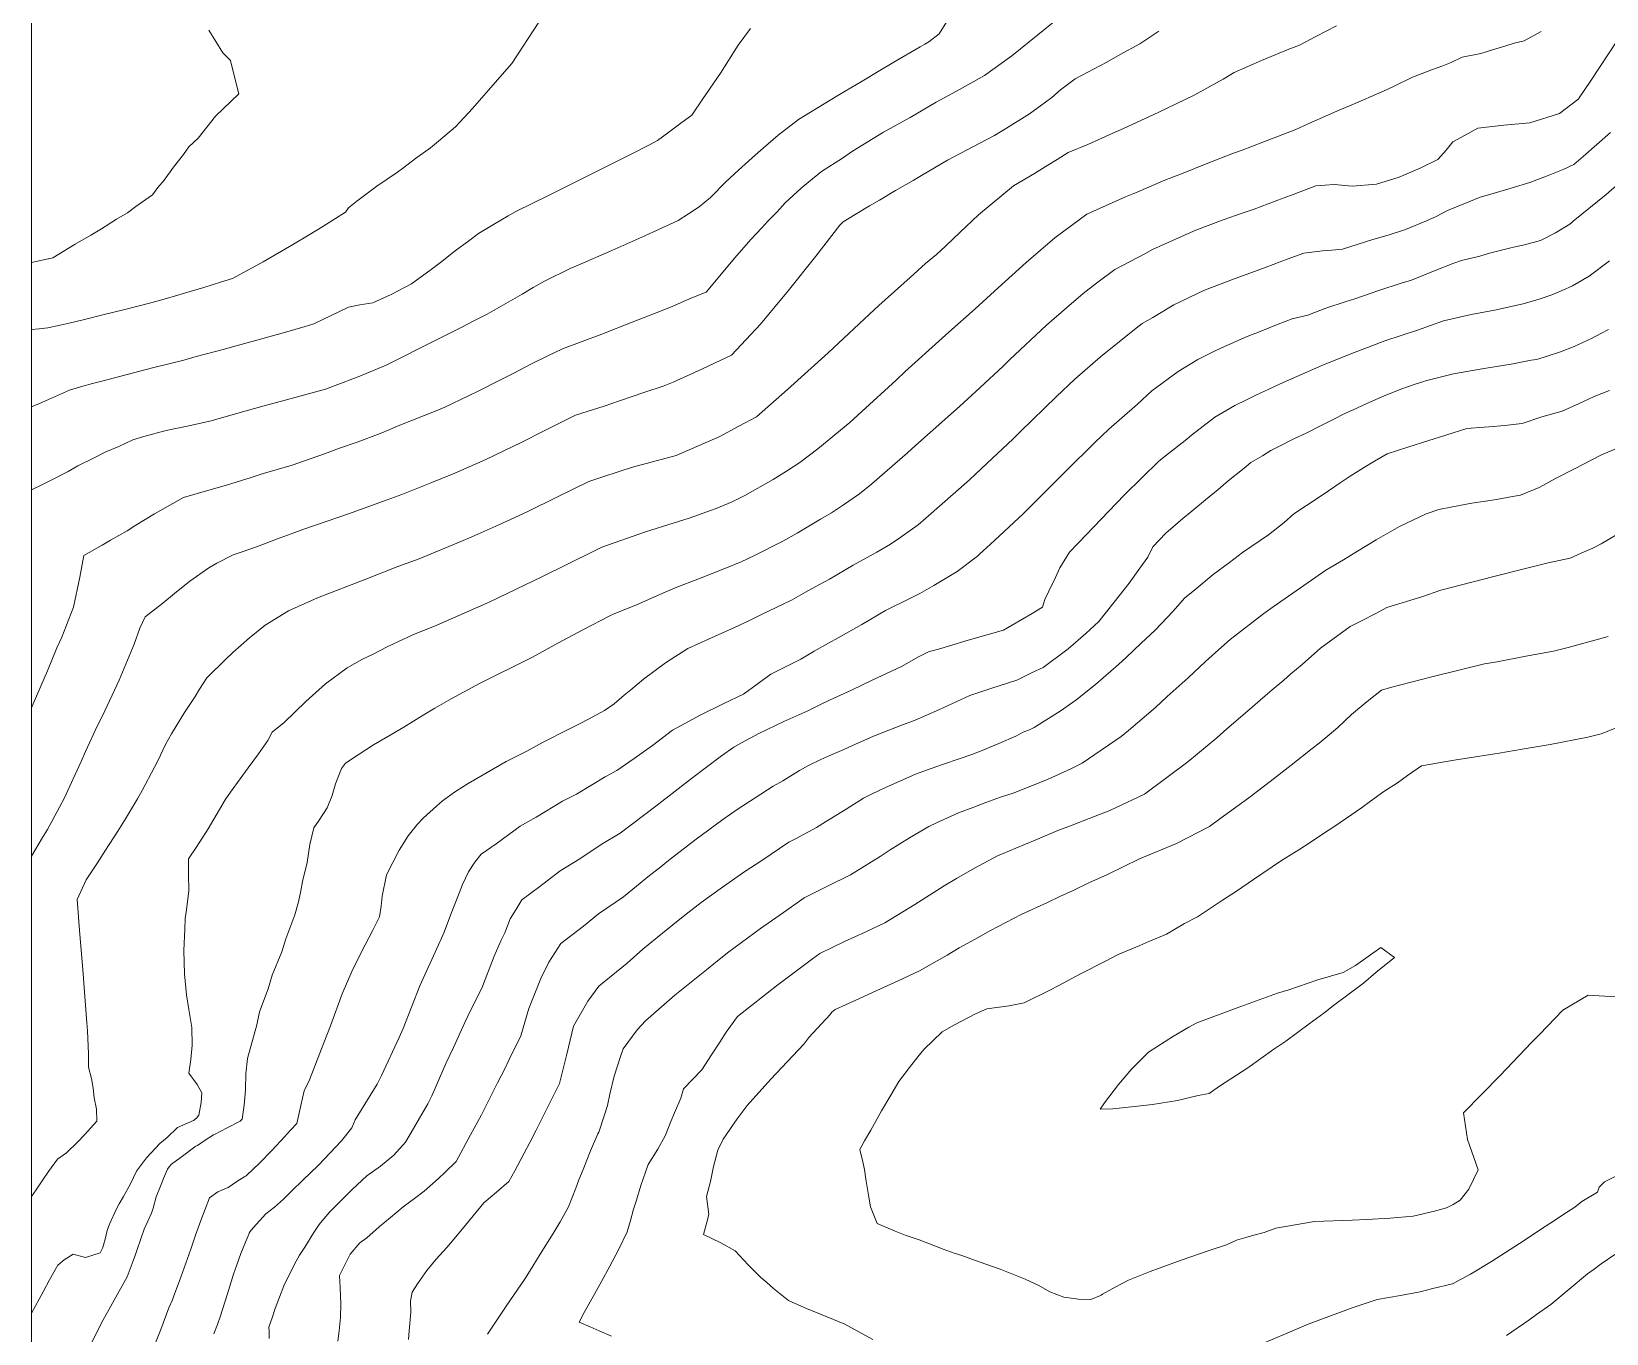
# Model space of a CAD drawing. Header units: inches. Extents: x 11351264 to 11356330, y 6702313 to 6706468.
# Drawn here: x 11351264.4 to 11351666.4, y 6704342.7 to 6704675 of the extents above; entities that cross this region are included whole.
import ezdxf

# ---------------------------------------------------------------- set-up
doc = ezdxf.new("R2010")
doc.units = ezdxf.units.IN
doc.header["$MEASUREMENT"] = 0
doc.layers.add('Shumate_Contours_clip1', color=7, linetype='Continuous', lineweight=0)
doc.layers.add('Shumate_Parcels_clip1', color=7, linetype='Continuous', lineweight=0)

msp = doc.modelspace()

# ---------------------------------------------------------------- linework, layer by layer
at = {"layer": 'Shumate_Contours_clip1'}
for points, elevation in [([(11351264.41, 6704558.03), (11351267.25, 6704559.38), (11351269.23, 6704560.41), (11351273.73, 6704562.73), (11351276.22, 6704564.12), (11351280.2, 6704566.1), (11351283.35, 6704567.69), (11351286.71, 6704569.11), (11351290.29, 6704570.81), (11351293.06, 6704571.63), (11351298.76, 6704573.16), (11351304.54, 6704574.34), (11351310.3, 6704575.62), (11351318.82, 6704578.08), (11351324.69, 6704579.71), (11351329.14, 6704580.93), (11351339.41, 6704583.69), (11351341.95, 6704584.66), (11351347.78, 6704586.83), (11351354.97, 6704589.8), (11351359.67, 6704592.21), (11351363.22, 6704594), (11351366.76, 6704595.78), (11351370.33, 6704597.59), (11351374.08, 6704599.49), (11351377.46, 6704601.21), (11351380.67, 6704602.85), (11351384.85, 6704605.24), (11351389.61, 6704607.97), (11351392.46, 6704609.64), (11351395.36, 6704611.31), (11351401.92, 6704614.49), (11351403.9, 6704615.34), (11351412.52, 6704619.14), (11351420.97, 6704622.85), (11351423.17, 6704623.9), (11351429.45, 6704626.74), (11351432.14, 6704628.47), (11351434.8, 6704630.29), (11351437.73, 6704632.67), (11351441.65, 6704636.62), (11351444.84, 6704639.58), (11351447.49, 6704642.03), (11351449.85, 6704644.14), (11351454.95, 6704648.52), (11351460.2, 6704652.53), (11351468.27, 6704657.5), (11351470.66, 6704658.91), (11351476.39, 6704662.35), (11351480.97, 6704665.03), (11351484.54, 6704667.15), (11351491.25, 6704671.07), (11351492.43, 6704671.76), (11351493.46, 6704672.37), (11351496.1, 6704674.39), (11351498.45, 6704678.2)], 1414), ([(11351264.41, 6704502.38), (11351264.86, 6704503.36), (11351268.53, 6704511.79), (11351270.87, 6704517.69), (11351272.13, 6704520.42), (11351275.09, 6704528.03), (11351276.73, 6704535.71), (11351277.74, 6704541.27), (11351282.42, 6704543.89), (11351284.58, 6704545.13), (11351288.86, 6704547.52), (11351291.03, 6704548.98), (11351295.78, 6704551.87), (11351303.17, 6704556.02), (11351308.47, 6704557.61), (11351314.16, 6704559.19), (11351320.49, 6704561.17), (11351323.27, 6704562.08), (11351330.92, 6704564.27), (11351334.12, 6704565.43), (11351339.18, 6704567.19), (11351343.05, 6704568.65), (11351347.49, 6704570.21), (11351353.44, 6704572.43), (11351355.88, 6704573.4), (11351358.01, 6704574.31), (11351368.16, 6704578.37), (11351369.87, 6704579.12), (11351375.93, 6704581.99), (11351378.77, 6704583.35), (11351383.92, 6704586.01), (11351387.48, 6704587.81), (11351391.89, 6704590.11), (11351396.22, 6704592.23), (11351399.9, 6704594.02), (11351409.99, 6704597.75), (11351417.73, 6704600.77), (11351425.4, 6704603.83), (11351428.06, 6704604.9), (11351432.93, 6704606.99), (11351436.65, 6704608.47), (11351443.96, 6704617.26), (11351448.04, 6704621.87), (11351450.83, 6704624.9), (11351452.39, 6704626.56), (11351454.73, 6704629), (11351456.81, 6704631.23), (11351460.86, 6704634.98), (11351462.81, 6704636.59), (11351466.01, 6704639.23), (11351471.37, 6704642.69), (11351473.97, 6704644.45), (11351481.9, 6704649.32), (11351488.69, 6704653.09), (11351495.34, 6704656.93), (11351500.52, 6704659.77), (11351504.95, 6704662.22), (11351507.62, 6704663.76), (11351514.64, 6704668.83), (11351521.27, 6704674.15), (11351526.17, 6704678.14)], 1416), ([(11351264.41, 6704598.96), (11351266.39, 6704599.1), (11351268.54, 6704599.34), (11351271.71, 6704600.07), (11351274.01, 6704600.59), (11351277.9, 6704601.5), (11351282.65, 6704602.65), (11351287.86, 6704603.92), (11351294.86, 6704605.77), (11351298.84, 6704606.86), (11351303.47, 6704608.19), (11351308.39, 6704609.65), (11351312.68, 6704611.01), (11351315.75, 6704611.94), (11351323.54, 6704616.25), (11351331.31, 6704620.68), (11351335.24, 6704623.12), (11351338.79, 6704625.21), (11351344.54, 6704628.9), (11351345.32, 6704630), (11351347.44, 6704631.66), (11351352.53, 6704635.52), (11351357.81, 6704639.12), (11351359.46, 6704640.33), (11351362.45, 6704642.56), (11351366.25, 6704645.27), (11351368.28, 6704647.05), (11351372.61, 6704650.66), (11351376.98, 6704655.36), (11351383.34, 6704662.7), (11351387.04, 6704666.8), (11351393.93, 6704677.43)], 1410), ([(11351264.41, 6704377.6), (11351265.62, 6704379.33), (11351267.09, 6704381.6), (11351268.73, 6704384.03), (11351271.04, 6704387.14), (11351273.32, 6704388.76), (11351276.22, 6704391.54), (11351277.92, 6704393.39), (11351281.1, 6704396.89), (11351281.02, 6704399.93), (11351280.38, 6704402.82), (11351280.11, 6704405.24), (11351279.73, 6704407.79), (11351278.92, 6704410.66), (11351278.98, 6704414.03), (11351278.68, 6704419.9), (11351278.52, 6704421.96), (11351277.79, 6704432.11), (11351277.58, 6704434.52), (11351276.76, 6704444.5), (11351276.03, 6704453.47), (11351278.34, 6704458.43), (11351281.07, 6704462.52), (11351283.26, 6704466.02), (11351286.42, 6704470.9), (11351288.11, 6704473.63), (11351291.47, 6704479.16), (11351292.64, 6704481.3), (11351295.83, 6704487.2), (11351296.63, 6704488.86), (11351298.61, 6704492.98), (11351300.14, 6704495.7), (11351303.43, 6704501.17), (11351306.15, 6704505.23), (11351307.26, 6704507.09), (11351309.16, 6704510), (11351313.92, 6704514.67), (11351315.8, 6704516.47), (11351320.02, 6704520.23), (11351324.05, 6704523.5), (11351329.97, 6704527.16), (11351337.43, 6704530.48), (11351349.77, 6704535.17), (11351357.92, 6704538.45), (11351363.32, 6704540.41), (11351374.02, 6704544.86), (11351376.78, 6704545.99), (11351383.73, 6704549.12), (11351390.88, 6704552.43), (11351398.63, 6704556.22), (11351406.63, 6704560.18), (11351410.47, 6704561.42), (11351417.82, 6704563.77), (11351428.98, 6704566.78), (11351440.06, 6704571.63), (11351444.98, 6704574.26), (11351449.45, 6704576.68), (11351457.35, 6704583.61), (11351467.73, 6704592.99), (11351478.29, 6704602.88), (11351480.64, 6704605.07), (11351488.64, 6704612.19), (11351492.63, 6704615.75), (11351495.4, 6704618.06), (11351497.69, 6704620.18), (11351501.46, 6704623.8), (11351506.11, 6704628.23), (11351515.03, 6704635.6), (11351520.39, 6704638.75), (11351523.84, 6704640.92), (11351526.23, 6704642.37), (11351529.04, 6704644.15), (11351534.02, 6704646.17), (11351540.38, 6704649.09), (11351543.13, 6704650.23), (11351552.12, 6704654.41), (11351560.98, 6704658.7), (11351568.55, 6704662.86), (11351571.38, 6704664.58), (11351578.34, 6704667.64), (11351585.31, 6704670.48), (11351588.01, 6704671.53), (11351592.26, 6704673.72), (11351597.51, 6704676.44)], 1420), ([(11351264.41, 6704579.2), (11351266.46, 6704580.09), (11351274.14, 6704583.49), (11351277.55, 6704584.49), (11351280.01, 6704585.16), (11351282.4, 6704585.79), (11351287.24, 6704587.04), (11351292.09, 6704588.3), (11351295.29, 6704589.12), (11351303.29, 6704591.15), (11351306.47, 6704592.01), (11351313.68, 6704593.94), (11351315.74, 6704594.52), (11351321.35, 6704596.04), (11351325, 6704597.1), (11351328.96, 6704598.19), (11351334.24, 6704599.74), (11351336.5, 6704600.37), (11351345.29, 6704604.66), (11351348.21, 6704605.26), (11351351.52, 6704605.75), (11351356.21, 6704607.87), (11351361.39, 6704610.56), (11351366.42, 6704614.24), (11351368.78, 6704616), (11351372.51, 6704619.03), (11351376.01, 6704621.61), (11351378.46, 6704623.42), (11351382.29, 6704625.7), (11351386.11, 6704627.92), (11351388.03, 6704629.05), (11351396.54, 6704633.26), (11351398.57, 6704634.26), (11351405.04, 6704637.49), (11351413.54, 6704641.71), (11351417.44, 6704643.7), (11351421.94, 6704645.99), (11351424.2, 6704647.16), (11351427.12, 6704649.31), (11351430.49, 6704651.85), (11351432.97, 6704653.65), (11351435.78, 6704657.8), (11351440.27, 6704664.41), (11351444.79, 6704671.53), (11351447.92, 6704675.73)], 1412), ([(11351264.41, 6704616), (11351268.63, 6704616.96), (11351268.72, 6704616.97), (11351269.88, 6704617.24), (11351275.56, 6704620.76), (11351279.51, 6704623.01), (11351282.28, 6704624.67), (11351286.14, 6704627.09), (11351288.92, 6704628.75), (11351291.03, 6704630.32), (11351295.33, 6704633.33), (11351296.65, 6704635.2), (11351298.29, 6704637.07), (11351300.63, 6704640.39), (11351303.21, 6704643.59), (11351304.56, 6704645.6), (11351306.94, 6704647.75), (11351311.36, 6704653.38), (11351317.32, 6704659.06), (11351316.26, 6704663.4), (11351315.18, 6704667.58), (11351313.26, 6704669.53), (11351309.66, 6704675.36)], 1408), ([(11351264.41, 6704464.49), (11351267.21, 6704469.25), (11351268.49, 6704471.35), (11351271.52, 6704476.97), (11351272.83, 6704479.38), (11351275.04, 6704484.2), (11351277.08, 6704488.7), (11351278.2, 6704491.22), (11351281.2, 6704497.66), (11351282.51, 6704500.33), (11351286.75, 6704509.46), (11351289.73, 6704516.6), (11351290.57, 6704518.65), (11351292.03, 6704522.67), (11351293.45, 6704525.63), (11351297.96, 6704529.08), (11351300.9, 6704531.59), (11351304.84, 6704534.66), (11351309.63, 6704538.12), (11351311.73, 6704539.26), (11351315.88, 6704541.43), (11351318.16, 6704542.18), (11351321.8, 6704543.42), (11351327.86, 6704545.75), (11351331.64, 6704547.14), (11351333.67, 6704547.91), (11351345.32, 6704551.89), (11351355.17, 6704555.48), (11351358.95, 6704556.81), (11351366.15, 6704559.71), (11351372.45, 6704562.24), (11351380.39, 6704565.76), (11351387.29, 6704569.06), (11351389.26, 6704570.02), (11351395.28, 6704573.08), (11351398.01, 6704574.43), (11351403.28, 6704577.03), (11351410.6, 6704579.34), (11351414.45, 6704580.7), (11351420.99, 6704582.92), (11351425.61, 6704584.45), (11351428.21, 6704585.52), (11351435.54, 6704588.81), (11351440.34, 6704591.09), (11351443.11, 6704592.42), (11351450.5, 6704600.27), (11351457.57, 6704608.82), (11351464.61, 6704617.63), (11351470.76, 6704625.56), (11351471.25, 6704626.1), (11351471.61, 6704626.4), (11351472.23, 6704626.82), (11351478.32, 6704630.52), (11351480.85, 6704631.98), (11351484.95, 6704634.44), (11351489.4, 6704636.98), (11351491.6, 6704638.28), (11351498.24, 6704642.13), (11351503.06, 6704644.73), (11351506.43, 6704646.47), (11351510.19, 6704648.48), (11351513.29, 6704650.3), (11351519.11, 6704653.95), (11351523.22, 6704657.01), (11351524.84, 6704658.19), (11351527.01, 6704660.08), (11351530.78, 6704662.92), (11351538.91, 6704667.14), (11351542.24, 6704669.15), (11351547.3, 6704671.88), (11351552.14, 6704675.06)], 1418), ([(11351264.41, 6704347.87), (11351267.38, 6704353.28), (11351268.96, 6704356.39), (11351270.08, 6704358.29), (11351271.16, 6704360.08), (11351272.71, 6704361.42), (11351275.05, 6704362.93), (11351278.19, 6704362.04), (11351281.91, 6704363.21), (11351282.33, 6704364.11), (11351282.65, 6704364.63), (11351283.17, 6704366.71), (11351283.72, 6704368.96), (11351284.32, 6704370.55), (11351286.1, 6704374.48), (11351286.82, 6704375.75), (11351287.88, 6704377.66), (11351289.64, 6704380.9), (11351291.21, 6704384.08), (11351293.72, 6704387.47), (11351297.17, 6704391.14), (11351299.07, 6704392.71), (11351301.68, 6704395.2), (11351305.74, 6704397.03), (11351306.48, 6704397.63), (11351307.11, 6704398.36), (11351307.73, 6704401.65), (11351307.87, 6704404.12), (11351306.68, 6704406.21), (11351304.56, 6704409.07), (11351305.07, 6704412.59), (11351305.39, 6704416.27), (11351305.31, 6704420.77), (11351304.6, 6704425.36), (11351303.95, 6704429.11), (11351303.44, 6704434.48), (11351303.28, 6704440.39), (11351303.54, 6704445.88), (11351303.67, 6704448.59), (11351303.93, 6704450.77), (11351304.53, 6704455.65), (11351304.44, 6704459.87), (11351304.52, 6704463.81), (11351306.58, 6704466.96), (11351309.52, 6704471.46), (11351313.86, 6704478.89), (11351315.22, 6704480.84), (11351317.66, 6704484.25), (11351319.72, 6704487.01), (11351322.33, 6704490.6), (11351324.73, 6704493.99), (11351325.87, 6704496.14), (11351328.86, 6704498.59), (11351334.44, 6704503.99), (11351339.47, 6704508.52), (11351344.99, 6704512.58), (11351348.93, 6704514.77), (11351351.43, 6704516.01), (11351355.17, 6704517.94), (11351358.05, 6704519.26), (11351361.72, 6704521), (11351367.83, 6704523.45), (11351381.2, 6704529.38), (11351388.12, 6704532.63), (11351394.67, 6704535.82), (11351401.37, 6704539.1), (11351408.12, 6704542.45), (11351409.97, 6704543.37), (11351421.1, 6704547.26), (11351428.21, 6704549.51), (11351432.31, 6704550.75), (11351439.16, 6704553.28), (11351443.25, 6704554.95), (11351446.51, 6704556.56), (11351453.75, 6704560.64), (11351457.07, 6704562.74), (11351460.54, 6704564.98), (11351465.09, 6704568.51), (11351473.26, 6704575.23), (11351476.32, 6704577.97), (11351485.07, 6704585.97), (11351487.44, 6704588.2), (11351496.87, 6704596.7), (11351498.58, 6704598.26), (11351505.23, 6704604.19), (11351511.15, 6704609.58), (11351518.3, 6704616.02), (11351525.61, 6704622.38), (11351533.74, 6704628.37), (11351543.65, 6704632.83), (11351546.22, 6704633.84), (11351553.7, 6704637.02), (11351558.78, 6704639), (11351563.83, 6704641.06), (11351571.22, 6704643.91), (11351573.39, 6704644.7), (11351578.73, 6704646.77), (11351583.83, 6704648.75), (11351587.08, 6704650.02), (11351590.45, 6704651.51), (11351595.42, 6704653.7), (11351598.38, 6704655), (11351601.22, 6704656.21), (11351603.06, 6704657.01), (11351607.74, 6704659.02), (11351610.43, 6704660.24), (11351612.34, 6704661.11), (11351616.85, 6704663.39), (11351619.33, 6704664.3), (11351621.74, 6704665.25), (11351624.67, 6704666.25), (11351626.78, 6704667.11), (11351629.53, 6704668.49), (11351634.31, 6704669.38), (11351637.33, 6704670.35), (11351640.45, 6704671.28), (11351642.83, 6704672.03), (11351645.37, 6704672.61), (11351649.69, 6704675.04)], 1422), ([(11351279.72, 6704340.16), (11351282.23, 6704345.22), (11351285.04, 6704350.42), (11351288.85, 6704357.08), (11351290.39, 6704361.24), (11351290.92, 6704362.83), (11351291.32, 6704363.85), (11351292.41, 6704367.04), (11351293.2, 6704369.25), (11351295.06, 6704373.39), (11351295.5, 6704374.68), (11351296.24, 6704377.55), (11351297.33, 6704380.23), (11351298.13, 6704382.2), (11351299.13, 6704384.61), (11351299.55, 6704385.19), (11351300.12, 6704385.85), (11351303.33, 6704388.22), (11351306.12, 6704390.29), (11351306.38, 6704390.5), (11351306.74, 6704390.66), (11351308.74, 6704391.97), (11351310.84, 6704393.37), (11351311.08, 6704393.49), (11351314.37, 6704395.16), (11351317.68, 6704396.87), (11351318.18, 6704397.35), (11351318.7, 6704400.91), (11351319.03, 6704404.86), (11351319.15, 6704408.93), (11351319.53, 6704412.85), (11351321.88, 6704421.43), (11351322.58, 6704424.74), (11351324.81, 6704430.61), (11351325.81, 6704434.12), (11351328.33, 6704440.11), (11351329.36, 6704443.44), (11351331.66, 6704449.52), (11351332.55, 6704452.83), (11351333.19, 6704455.69), (11351333.56, 6704458.05), (11351334.76, 6704462.9), (11351335.43, 6704467.44), (11351336.49, 6704471.76), (11351337.84, 6704473.67), (11351339.88, 6704476.86), (11351341.12, 6704480.01), (11351342.02, 6704483), (11351343.5, 6704486.84), (11351344.53, 6704488.25), (11351347.75, 6704490.4), (11351351.7, 6704492.95), (11351355.97, 6704495.37), (11351359.4, 6704497.44), (11351361.88, 6704498.96), (11351363.97, 6704500.26), (11351367.34, 6704502.26), (11351371.52, 6704504.66), (11351378.91, 6704508.66), (11351385.25, 6704511.81), (11351385.81, 6704512.06), (11351392.24, 6704515.33), (11351398.76, 6704518.83), (11351405.28, 6704522.34), (11351411.87, 6704525.76), (11351413.33, 6704526.48), (11351418.65, 6704528.6), (11351424.16, 6704531.05), (11351428.73, 6704533), (11351434.87, 6704535.35), (11351441.39, 6704537.93), (11351445.58, 6704539.65), (11351448.97, 6704541.28), (11351456.15, 6704544.88), (11351459.8, 6704546.93), (11351463.26, 6704549.01), (11351465.76, 6704550.52), (11351468.56, 6704552.11), (11351471.64, 6704554.16), (11351475.75, 6704556.96), (11351478.89, 6704559.55), (11351488, 6704567.46), (11351490.07, 6704569.36), (11351501.23, 6704579.27), (11351506.54, 6704584.17), (11351512.38, 6704589.62), (11351513.99, 6704591.2), (11351523.51, 6704600.06), (11351528.6, 6704604.46), (11351532.85, 6704608.13), (11351536.27, 6704610.75), (11351540.89, 6704614.28), (11351548.57, 6704618.22), (11351550.51, 6704619.32), (11351556.38, 6704622.01), (11351561.58, 6704624.31), (11351568.56, 6704626.89), (11351573.42, 6704628.62), (11351576.5, 6704629.69), (11351581.84, 6704631.72), (11351586.46, 6704633.44), (11351592.2, 6704635.62), (11351594.59, 6704635.77), (11351596.93, 6704635.95), (11351601.52, 6704635.49), (11351607.73, 6704636.01), (11351613.49, 6704637.85), (11351618.89, 6704640.08), (11351623.36, 6704642.35), (11351625.45, 6704644.69), (11351627.19, 6704646.88), (11351630.16, 6704648.46), (11351633.53, 6704650.34), (11351640.17, 6704651.12), (11351646.85, 6704651.71), (11351654.45, 6704654.08), (11351659.08, 6704657.62), (11351659.32, 6704657.89), (11351659.45, 6704658.07), (11351662.31, 6704662.32), (11351669.18, 6704672.81)], 1424), ([(11351295.4, 6704338.59), (11351297.39, 6704343.69), (11351299.44, 6704349.2), (11351300.37, 6704351.25), (11351300.72, 6704352.23), (11351301.16, 6704353.34), (11351302.51, 6704357.06), (11351303.35, 6704359.42), (11351305.05, 6704364.21), (11351306.3, 6704367.78), (11351307.65, 6704371.48), (11351308.75, 6704374.42), (11351309.82, 6704377.26), (11351312, 6704378.78), (11351314.62, 6704379.95), (11351316.84, 6704381.44), (11351318.86, 6704382.71), (11351319.06, 6704382.85), (11351319.18, 6704382.93), (11351319.34, 6704383.06), (11351322.48, 6704386.06), (11351325.82, 6704389.45), (11351329.02, 6704392.85), (11351330.53, 6704394.59), (11351332.09, 6704396.26), (11351333.19, 6704400.87), (11351333.98, 6704404.62), (11351335.4, 6704407.44), (11351339.01, 6704416.89), (11351340.75, 6704421.22), (11351343.71, 6704429.35), (11351346.15, 6704435.03), (11351348.55, 6704439.9), (11351351.57, 6704445.6), (11351353.19, 6704449.02), (11351353.62, 6704451.74), (11351353.87, 6704454.3), (11351355.03, 6704459.72), (11351358.23, 6704466.06), (11351360.55, 6704469.71), (11351362.95, 6704472.7), (11351364.35, 6704474.18), (11351367.77, 6704477.27), (11351369.27, 6704478.64), (11351372.65, 6704481.02), (11351375.86, 6704483.03), (11351385.59, 6704488.66), (11351390.8, 6704491.34), (11351395.04, 6704493.56), (11351401.42, 6704496.81), (11351404.46, 6704498.34), (11351406.58, 6704499.44), (11351410.67, 6704501.67), (11351413.12, 6704503.35), (11351415.66, 6704505.57), (11351417.39, 6704506.95), (11351420.62, 6704509.69), (11351426.26, 6704513.86), (11351431.9, 6704517.5), (11351437.23, 6704519.88), (11351443.87, 6704522.87), (11351447.85, 6704524.73), (11351450.76, 6704526.2), (11351458.43, 6704529.89), (11351462, 6704531.86), (11351465.57, 6704533.83), (11351468.11, 6704535.24), (11351474.12, 6704538.78), (11351480.19, 6704542.14), (11351483.69, 6704544.13), (11351486.08, 6704545.76), (11351490.68, 6704549.09), (11351492.66, 6704550.8), (11351503.85, 6704560.56), (11351508.25, 6704564.72), (11351514.97, 6704571.03), (11351516.77, 6704572.82), (11351526.05, 6704581.87), (11351530.72, 6704586.29), (11351537.23, 6704591.95), (11351546.37, 6704599.25), (11351547.92, 6704600.44), (11351550.62, 6704602.01), (11351556.01, 6704605.27), (11351563.79, 6704609.02), (11351571.65, 6704611.97), (11351575.65, 6704613.37), (11351579.58, 6704614.83), (11351584.92, 6704616.86), (11351589.16, 6704618.46), (11351593.92, 6704618.99), (11351596.3, 6704619.21), (11351599.03, 6704619.45), (11351606.75, 6704621.87), (11351610.71, 6704623.05), (11351615.1, 6704624.46), (11351620.5, 6704626.7), (11351622.89, 6704627.81), (11351625.86, 6704629.29), (11351631.26, 6704631.56), (11351634.2, 6704632.71), (11351637.47, 6704633.69), (11351642.36, 6704635.11), (11351646.83, 6704636.45), (11351651.13, 6704638.05), (11351655.34, 6704639.78), (11351658.05, 6704641.04), (11351660.42, 6704643.07), (11351667.46, 6704649.24)], 1426), ([(11351310.98, 6704342.57), (11351311.85, 6704344.97), (11351312.64, 6704347.17), (11351314.34, 6704352.49), (11351315.36, 6704355.84), (11351315.98, 6704357.82), (11351316.8, 6704360.21), (11351317.82, 6704363.1), (11351319.03, 6704365.96), (11351319.71, 6704367.58), (11351319.98, 6704368.23), (11351320.2, 6704368.72), (11351320.96, 6704369.59), (11351324.22, 6704373.2), (11351326.43, 6704374.93), (11351328.76, 6704376.91), (11351330.85, 6704379.09), (11351333.64, 6704381.83), (11351337.66, 6704385.63), (11351343.57, 6704391.83), (11351346.18, 6704395.16), (11351347.04, 6704397.18), (11351352.6, 6704406.28), (11351353.74, 6704408.5), (11351358.26, 6704418.19), (11351359.28, 6704420.53), (11351363.56, 6704431.44), (11351368.26, 6704441.9), (11351369.08, 6704443.58), (11351369.7, 6704445.09), (11351371.35, 6704449.42), (11351373.55, 6704455.06), (11351374.45, 6704457.28), (11351375.92, 6704460.5), (11351377.6, 6704463), (11351379.16, 6704464.98), (11351383, 6704467.64), (11351389.17, 6704472.18), (11351393.23, 6704474.42), (11351399.95, 6704478.52), (11351403.5, 6704480.35), (11351410.84, 6704484.74), (11351413.77, 6704486.36), (11351418.23, 6704489.41), (11351422.91, 6704492.76), (11351427.99, 6704496.64), (11351435.1, 6704500.52), (11351441.1, 6704503.5), (11351446.15, 6704505.88), (11351449.63, 6704508.4), (11351453.15, 6704510.94), (11351460.73, 6704514.8), (11351464.2, 6704516.79), (11351467.85, 6704518.83), (11351470.28, 6704520.22), (11351476.36, 6704523.65), (11351482.36, 6704527.19), (11351488.61, 6704530.31), (11351491.11, 6704531.57), (11351494.75, 6704533.57), (11351500.64, 6704537.2), (11351505.86, 6704541.09), (11351506.49, 6704541.64), (11351509.1, 6704544.08), (11351517.51, 6704551.89), (11351521.03, 6704555.39), (11351528.43, 6704562.74), (11351535.81, 6704570.11), (11351539.36, 6704573.49), (11351546.66, 6704579.92), (11351550.39, 6704583.3), (11351557.08, 6704588.26), (11351562.13, 6704591.32), (11351566.52, 6704593.5), (11351568.89, 6704594.61), (11351574.72, 6704597.17), (11351578.02, 6704598.4), (11351582.59, 6704600.29), (11351586.18, 6704601.68), (11351590.2, 6704602.63), (11351594.78, 6704604.35), (11351599.97, 6704606.12), (11351602.17, 6704606.8), (11351608.3, 6704608.92), (11351614.02, 6704610.73), (11351616.65, 6704611.57), (11351622.23, 6704613.81), (11351627.48, 6704615.83), (11351629.38, 6704616.53), (11351634.09, 6704617.68), (11351636.55, 6704618.42), (11351641.3, 6704619.6), (11351643.45, 6704620.1), (11351645.44, 6704620.57), (11351649.55, 6704621.67), (11351653.43, 6704623.6), (11351657.02, 6704625.84), (11351657.22, 6704625.96), (11351657.32, 6704626.04), (11351657.4, 6704626.11), (11351657.91, 6704626.57), (11351666.32, 6704633.41), (11351672.91, 6704639.08)], 1428), ([(11351325.11, 6704341.41), (11351325.09, 6704343.13), (11351325.02, 6704344.27), (11351325.91, 6704346.88), (11351326.64, 6704349.01), (11351327.74, 6704351.93), (11351328.85, 6704354.83), (11351331.54, 6704360.39), (11351332.81, 6704362.63), (11351334.19, 6704364.73), (11351336.44, 6704368.43), (11351337.84, 6704370.47), (11351339, 6704371.92), (11351340.57, 6704373.68), (11351341.97, 6704375.2), (11351346.26, 6704379.43), (11351350.04, 6704382.88), (11351353.51, 6704385.4), (11351356.86, 6704388.15), (11351359.86, 6704391.48), (11351361.87, 6704394.97), (11351365.53, 6704401.32), (11351366.59, 6704403.33), (11351370.24, 6704411.72), (11351372.13, 6704415.62), (11351374.98, 6704422.04), (11351376.4, 6704424.91), (11351379.39, 6704430.85), (11351382.46, 6704438.97), (11351384.26, 6704443.04), (11351385.2, 6704444.9), (11351386.59, 6704448.54), (11351388, 6704450.79), (11351389.55, 6704453.33), (11351394.18, 6704456.73), (11351399.38, 6704460.73), (11351404.39, 6704463.8), (11351409.79, 6704467.49), (11351414.63, 6704470.39), (11351423.75, 6704477.26), (11351432.85, 6704484.32), (11351440.5, 6704490.11), (11351443.71, 6704492.35), (11351445.61, 6704493.43), (11351450.03, 6704495.84), (11351456.39, 6704498.86), (11351462.59, 6704501.63), (11351465.48, 6704503.03), (11351468.13, 6704504.28), (11351473.69, 6704506.91), (11351479, 6704509.39), (11351486.45, 6704512.9), (11351490.77, 6704515.38), (11351493.33, 6704516.63), (11351496.49, 6704517.51), (11351498.43, 6704518.14), (11351503.51, 6704519.62), (11351508.6, 6704521.12), (11351512.47, 6704522.15), (11351514.53, 6704523.34), (11351517.16, 6704524.92), (11351519.8, 6704526.48), (11351522.44, 6704528.04), (11351523.07, 6704530.02), (11351524.1, 6704532.15), (11351525.79, 6704535.64), (11351526.85, 6704538.07), (11351529.34, 6704542.14), (11351533.6, 6704546.53), (11351541.22, 6704554.5), (11351543.48, 6704556.82), (11351552.15, 6704565.3), (11351554.62, 6704567.31), (11351558.83, 6704570.57), (11351560.52, 6704571.94), (11351566.45, 6704576.53), (11351571.55, 6704579.52), (11351574.55, 6704580.99), (11351576.9, 6704582.21), (11351580.2, 6704583.73), (11351583.9, 6704585.38), (11351588.75, 6704587.55), (11351593.75, 6704589.75), (11351601.56, 6704592.91), (11351605.39, 6704594.31), (11351609.85, 6704596.02), (11351618.18, 6704598.8), (11351624.79, 6704601.12), (11351631.88, 6704602.77), (11351637.85, 6704603.86), (11351645.13, 6704605.52), (11351649.21, 6704606.7), (11351652.49, 6704607.82), (11351655.1, 6704608.92), (11351657.76, 6704610.11), (11351662.02, 6704612.55), (11351667.19, 6704616.5)], 1430), ([(11351342.6, 6704340.68), (11351342.91, 6704343.38), (11351343.31, 6704346.78), (11351343.39, 6704350.24), (11351343.17, 6704354.42), (11351342.98, 6704357.43), (11351344.02, 6704359.51), (11351345.71, 6704362.88), (11351348.25, 6704365.79), (11351349.98, 6704367.12), (11351353.12, 6704369.85), (11351356, 6704372.25), (11351359.29, 6704375.02), (11351362.17, 6704377.1), (11351364.62, 6704378.96), (11351368.25, 6704382.25), (11351369.93, 6704383.73), (11351372.78, 6704386.55), (11351376.47, 6704393.33), (11351379.3, 6704398.47), (11351381.46, 6704402.9), (11351383.38, 6704406.66), (11351385.18, 6704410.24), (11351386.35, 6704412.63), (11351389.31, 6704418.61), (11351391.34, 6704425.64), (11351394.37, 6704433.27), (11351396.46, 6704437.48), (11351399.49, 6704442.19), (11351405.31, 6704446.65), (11351409.15, 6704449.78), (11351415.5, 6704454.11), (11351422.18, 6704459.6), (11351424.6, 6704461.45), (11351426.99, 6704463.37), (11351433.7, 6704468.55), (11351440.83, 6704473.82), (11351442.83, 6704475.26), (11351444.54, 6704476.42), (11351453.7, 6704482.34), (11351456.2, 6704483.7), (11351460.44, 6704486.37), (11351462.71, 6704487.61), (11351465.86, 6704489.16), (11351468.14, 6704490.21), (11351471.72, 6704491.77), (11351473.76, 6704492.64), (11351479.33, 6704495.13), (11351483.19, 6704496.66), (11351486.29, 6704497.85), (11351489.99, 6704499.19), (11351492.71, 6704500.4), (11351496.19, 6704501.97), (11351498.34, 6704502.95), (11351503.93, 6704505.53), (11351509.23, 6704507.28), (11351515.91, 6704509.46), (11351519.68, 6704511.32), (11351522.66, 6704512.7), (11351529.02, 6704517.46), (11351533.5, 6704521.34), (11351536.82, 6704524.39), (11351540.71, 6704529.3), (11351544.6, 6704534.2), (11351547.32, 6704538), (11351549.34, 6704540.8), (11351550.6, 6704543.49), (11351553.94, 6704546.95), (11351558.3, 6704550.68), (11351560.59, 6704552.55), (11351564.05, 6704555.5), (11351567.25, 6704558.08), (11351569.84, 6704560.27), (11351573.91, 6704563.54), (11351575.66, 6704565), (11351578.57, 6704566.72), (11351580.74, 6704568.02), (11351582.61, 6704568.98), (11351586.75, 6704571.09), (11351589.71, 6704572.5), (11351593.21, 6704574.28), (11351596.82, 6704576.03), (11351599.66, 6704577.48), (11351602.51, 6704578.78), (11351604.34, 6704579.62), (11351609.04, 6704581.74), (11351613.92, 6704583.7), (11351617.81, 6704585.05), (11351619.75, 6704585.7), (11351620.24, 6704585.87), (11351627.37, 6704587.64), (11351634.2, 6704588.83), (11351636.24, 6704589.15), (11351642.04, 6704590.07), (11351647.2, 6704591.1), (11351648.51, 6704591.3), (11351649.14, 6704591.47), (11351651.02, 6704592.05), (11351654.68, 6704593.26), (11351658.17, 6704594.64), (11351662.58, 6704596.65), (11351664.98, 6704597.95), (11351666.89, 6704598.97)], 1432), ([(11351360.64, 6704341.14), (11351360.78, 6704343.36), (11351361.26, 6704348.1), (11351361.14, 6704350.93), (11351361.55, 6704353.23), (11351362.91, 6704355.35), (11351365.34, 6704358.76), (11351367.73, 6704361.59), (11351370.41, 6704364.58), (11351372.29, 6704366.81), (11351375.17, 6704370.28), (11351379.87, 6704375.98), (11351383.1, 6704378.7), (11351386.21, 6704381.42), (11351387.79, 6704384.21), (11351390.15, 6704388.66), (11351391.56, 6704391.4), (11351393.21, 6704394.52), (11351396.19, 6704400.49), (11351399.15, 6704406.47), (11351401.07, 6704413.95), (11351402.77, 6704421.07), (11351406.42, 6704427.49), (11351409.21, 6704431.29), (11351416.41, 6704437.16), (11351420.46, 6704440.75), (11351425.49, 6704444.82), (11351430.72, 6704449.07), (11351435.36, 6704452.67), (11351440.79, 6704456.56), (11351446.47, 6704460.55), (11351450.79, 6704463.38), (11351457.68, 6704468.07), (11351459.55, 6704469), (11351464.77, 6704471.78), (11351467.05, 6704473.23), (11351472.32, 6704476.52), (11351476.77, 6704479.32), (11351478.98, 6704480.4), (11351482.4, 6704482.02), (11351484.49, 6704482.93), (11351490.06, 6704485.41), (11351494.05, 6704486.88), (11351497.17, 6704488), (11351501.15, 6704489.32), (11351504.42, 6704490.46), (11351507.09, 6704491.5), (11351511.34, 6704493.22), (11351515.61, 6704495.17), (11351517.55, 6704496.12), (11351519.27, 6704496.84), (11351520.33, 6704497.36), (11351526.93, 6704501.55), (11351530.92, 6704504.35), (11351535.94, 6704508.3), (11351541.83, 6704513.46), (11351543.83, 6704515.22), (11351547.6, 6704518.87), (11351551.24, 6704522.22), (11351555.8, 6704527.02), (11351558.72, 6704530.36), (11351561.35, 6704532.51), (11351566.02, 6704536.44), (11351570.21, 6704539.47), (11351573.51, 6704541.98), (11351580.14, 6704546.54), (11351584.12, 6704549.66), (11351586.59, 6704551.86), (11351589.84, 6704554), (11351592.52, 6704555.79), (11351595.45, 6704557.74), (11351598.39, 6704559.78), (11351600.97, 6704561.47), (11351604.36, 6704563.65), (11351607.23, 6704565.35), (11351610.4, 6704567.21), (11351615.72, 6704568.9), (11351621.03, 6704570.59), (11351625.41, 6704571.97), (11351630.73, 6704573.65), (11351631.83, 6704573.79), (11351633.96, 6704573.91), (11351637.55, 6704574.19), (11351641.17, 6704574.53), (11351644.84, 6704574.94), (11351649.93, 6704576.62), (11351655.05, 6704578.12), (11351659.23, 6704579.99), (11351663.28, 6704581.8), (11351667.21, 6704583.4)], 1434), ([(11351380.81, 6704342.51), (11351385.53, 6704349.64), (11351390.44, 6704356.66), (11351392.35, 6704359.85), (11351394.23, 6704362.88), (11351397.53, 6704368.2), (11351399.34, 6704371.12), (11351401.48, 6704375.03), (11351403.34, 6704379.79), (11351404.15, 6704381.86), (11351405.18, 6704384.56), (11351407.09, 6704389.3), (11351408.96, 6704393.64), (11351409.19, 6704394.08), (11351410.54, 6704398.21), (11351411.44, 6704400.84), (11351412.06, 6704403.71), (11351413.11, 6704408.31), (11351414.74, 6704413.38), (11351415.45, 6704415.35), (11351418.98, 6704420.2), (11351421.12, 6704422.5), (11351428.64, 6704429.04), (11351436.71, 6704435.51), (11351439.5, 6704437.8), (11351442.43, 6704440.05), (11351450.51, 6704446.02), (11351457.22, 6704450.71), (11351461.62, 6704453.88), (11351467.4, 6704456.73), (11351473.44, 6704459.72), (11351481, 6704464.44), (11351483.55, 6704466.1), (11351488.54, 6704469.2), (11351493.48, 6704472.1), (11351495.44, 6704473.02), (11351500.98, 6704475.54), (11351504.89, 6704477), (11351508.03, 6704478.17), (11351511.77, 6704479.54), (11351515.2, 6704480.7), (11351517.96, 6704481.78), (11351523.76, 6704484.06), (11351529.84, 6704486.92), (11351532.61, 6704488.2), (11351542.55, 6704495.01), (11351544.44, 6704496.58), (11351551.27, 6704502.42), (11351554.26, 6704505.26), (11351559.63, 6704510.02), (11351564.02, 6704514.18), (11351566.64, 6704516.51), (11351570.36, 6704519.79), (11351578.94, 6704526.41), (11351581.37, 6704528.12), (11351588.28, 6704532.96), (11351594.73, 6704537.48), (11351599.25, 6704540.12), (11351602.87, 6704542.32), (11351607.63, 6704545.22), (11351613.58, 6704548.63), (11351620.37, 6704551.9), (11351623.64, 6704553.02), (11351627.06, 6704553.69), (11351632, 6704554.59), (11351635.52, 6704555.09), (11351638.33, 6704555.52), (11351642.44, 6704556.31), (11351644.49, 6704556.68), (11351649.18, 6704558.63), (11351653.43, 6704560.94), (11351658.2, 6704563.36), (11351665, 6704566.85), (11351669.56, 6704568.8)], 1436), ([(11351412.46, 6704341.95), (11351409.34, 6704343.36), (11351407.01, 6704344.4), (11351404.18, 6704345.57), (11351405.49, 6704347.99), (11351408.17, 6704352.91), (11351409.9, 6704355.93), (11351412.05, 6704359.84), (11351414.29, 6704364.18), (11351416.45, 6704368.65), (11351417.31, 6704371.51), (11351418.04, 6704374.4), (11351418.79, 6704376.65), (11351419.94, 6704380.43), (11351421.12, 6704383.83), (11351421.83, 6704385.83), (11351424.26, 6704389.74), (11351426.24, 6704393.25), (11351427.6, 6704396.78), (11351428.49, 6704398.97), (11351430.12, 6704402.77), (11351430.85, 6704405.14), (11351435.47, 6704410), (11351437.96, 6704413.76), (11351440.08, 6704417.01), (11351441.69, 6704419.57), (11351444.59, 6704423.56), (11351454.58, 6704431.41), (11351463.79, 6704438.31), (11351465.58, 6704439.68), (11351471.94, 6704442.68), (11351477.2, 6704445.13), (11351482.21, 6704447.51), (11351486.77, 6704450.31), (11351489.84, 6704452.14), (11351497.37, 6704456.91), (11351500.48, 6704458.79), (11351505.08, 6704461.43), (11351510.98, 6704464.55), (11351512.4, 6704465.2), (11351515.64, 6704466.55), (11351520.58, 6704468.58), (11351526.37, 6704471.03), (11351530.02, 6704472.43), (11351532.81, 6704473.56), (11351539.66, 6704476.17), (11351548.47, 6704480.34), (11351559.58, 6704488.6), (11351566.91, 6704494.67), (11351569.5, 6704497.01), (11351574.79, 6704501.5), (11351579.3, 6704505.4), (11351581.06, 6704506.93), (11351584.06, 6704509.4), (11351585.86, 6704511.01), (11351588.76, 6704513.46), (11351593.38, 6704517.58), (11351600.99, 6704523.16), (11351603.67, 6704524.47), (11351607.66, 6704526.53), (11351610.32, 6704527.94), (11351619.29, 6704530.74), (11351624.12, 6704532.37), (11351635.03, 6704535.2), (11351637.35, 6704535.78), (11351646.41, 6704538.07), (11351651.51, 6704539.41), (11351657.14, 6704540.6), (11351659.92, 6704541.82), (11351662.96, 6704543.14), (11351665.03, 6704544.2), (11351671.05, 6704547.76)], 1438), ([(11351479.11, 6704341.15), (11351471.99, 6704345), (11351464.31, 6704348.17), (11351462.41, 6704348.99), (11351457.62, 6704351.12), (11351453.8, 6704354.11), (11351452.1, 6704355.67), (11351450.53, 6704356.96), (11351447.34, 6704360.15), (11351443.97, 6704363.76), (11351440.35, 6704365.8), (11351435.94, 6704367.89), (11351436.71, 6704370.72), (11351437.29, 6704373.03), (11351436.66, 6704377.61), (11351437.72, 6704381.43), (11351438.52, 6704385.31), (11351439.56, 6704389.44), (11351440.95, 6704392.24), (11351444.54, 6704397.49), (11351447.07, 6704400.82), (11351453.11, 6704407.6), (11351461.5, 6704416.54), (11351462.84, 6704418.2), (11351468.27, 6704424.06), (11351468.67, 6704424.64), (11351469.57, 6704425.34), (11351474.79, 6704427.72), (11351480.21, 6704430.21), (11351485.64, 6704432.71), (11351491.05, 6704435.22), (11351498.13, 6704439.24), (11351501.15, 6704441.09), (11351505.24, 6704443.31), (11351509.2, 6704445.51), (11351511.13, 6704446.53), (11351517.05, 6704449.6), (11351523.7, 6704452.64), (11351526.86, 6704454.22), (11351530.24, 6704455.73), (11351534.46, 6704457.78), (11351538.88, 6704459.74), (11351547.18, 6704463.79), (11351556.64, 6704467.76), (11351565.07, 6704472.11), (11351567.7, 6704474.03), (11351575.11, 6704479.43), (11351577.33, 6704481.12), (11351580.53, 6704483.52), (11351585.9, 6704487.73), (11351591.27, 6704491.97), (11351593.06, 6704493.33), (11351595.58, 6704495.5), (11351597.82, 6704497.33), (11351601.34, 6704500.66), (11351605.33, 6704503.96), (11351609.02, 6704506.91), (11351611.31, 6704507.55), (11351621.84, 6704510.27), (11351635.28, 6704513.62), (11351638.5, 6704514.13), (11351645.8, 6704515.56), (11351652.89, 6704516.81), (11351656.61, 6704517.77), (11351666.83, 6704520.59)], 1440), ([(11351668.8, 6704428.62), (11351661.76, 6704429.01), (11351655.3, 6704425.2), (11351649.32, 6704419.01), (11351647.26, 6704416.9), (11351639.26, 6704408.49), (11351629.94, 6704399.01), (11351630.93, 6704392.21), (11351633.69, 6704384.43), (11351631.31, 6704379.49), (11351629.05, 6704376.7), (11351627.23, 6704375.56), (11351625.53, 6704374.73), (11351622.51, 6704373.92), (11351617.04, 6704372.62), (11351611.22, 6704372.07), (11351605.15, 6704371.78), (11351601.49, 6704371.6), (11351591.9, 6704371.26), (11351582.03, 6704369.53), (11351579.01, 6704368.43), (11351576.41, 6704367.72), (11351574.35, 6704367.16), (11351571.97, 6704366.45), (11351569.41, 6704365.28), (11351565.02, 6704363.85), (11351558.14, 6704361.5), (11351552.24, 6704359.32), (11351549.94, 6704358.45), (11351544.39, 6704356.26), (11351540.98, 6704354.48), (11351537.79, 6704352.67), (11351537.45, 6704352.47), (11351537.29, 6704352.39), (11351534.83, 6704351.3), (11351531.67, 6704351.43), (11351527.87, 6704351.89), (11351524.35, 6704353.32), (11351521.55, 6704354.91), (11351518.01, 6704356.54), (11351515.02, 6704357.74), (11351511.64, 6704359.05), (11351508.22, 6704360.23), (11351505.09, 6704361.4), (11351501.89, 6704362.53), (11351499.91, 6704363.16), (11351497.12, 6704364.15), (11351495.12, 6704364.91), (11351491.01, 6704366.53), (11351487.42, 6704367.72), (11351484.86, 6704368.78), (11351480.22, 6704370.77), (11351478.56, 6704374.96), (11351478.03, 6704378.01), (11351477.32, 6704382.09), (11351476.99, 6704384.51), (11351476.6, 6704386.5), (11351475.85, 6704389.66), (11351477.05, 6704391.87), (11351478.6, 6704394.58), (11351481.35, 6704399.5), (11351483.7, 6704403.53), (11351485.81, 6704406.97), (11351488.51, 6704410.53), (11351490.63, 6704413.3), (11351492.14, 6704415.19), (11351496.83, 6704419.66), (11351499.98, 6704421.47), (11351505.34, 6704424.23), (11351508.24, 6704425.49), (11351513.94, 6704426.33), (11351517.8, 6704427.04), (11351524.35, 6704430.27), (11351526.6, 6704431.5), (11351532.19, 6704434.46), (11351538.38, 6704437.63), (11351541.8, 6704439.39), (11351547.31, 6704441.67), (11351549.61, 6704442.72), (11351554.1, 6704444.63), (11351558.68, 6704447.33), (11351561.98, 6704449), (11351568.4, 6704453.24), (11351571.94, 6704455.55), (11351576.27, 6704458.53), (11351583.47, 6704463.41), (11351587.91, 6704466.1), (11351591.03, 6704468.16), (11351594.44, 6704470.46), (11351596.77, 6704471.95), (11351600.01, 6704474.22), (11351603.89, 6704476.84), (11351606.21, 6704478.58), (11351609.58, 6704480.98), (11351613.02, 6704483.2), (11351615.58, 6704485.07), (11351619.22, 6704487.59), (11351627.53, 6704489.03), (11351639.02, 6704490.77), (11351644.88, 6704491.82), (11351651.99, 6704492.98), (11351661.63, 6704494.92), (11351665.07, 6704495.72), (11351669.55, 6704497.51)], 1442), ([(11351671.37, 6704384.13), (11351665.93, 6704381.34), (11351664.55, 6704379.97), (11351664.08, 6704378.74), (11351660.13, 6704376.32), (11351658.33, 6704374.93), (11351655.26, 6704372.99), (11351652.59, 6704371.13), (11351650.34, 6704369.68), (11351645.42, 6704366.37), (11351637.04, 6704361), (11351631.72, 6704357.83), (11351627.12, 6704355.31), (11351622.07, 6704354.16), (11351618.82, 6704353.32), (11351613.85, 6704352.35), (11351607.91, 6704351.31), (11351601.5, 6704349.25), (11351590.27, 6704345.05), (11351586.65, 6704343.54), (11351572.19, 6704337.4)], 1440), ([(11351668.53, 6704362.85), (11351665.01, 6704360.4), (11351663.25, 6704359.09), (11351661.6, 6704357.9), (11351652.21, 6704350.09), (11351648.58, 6704347.51), (11351646.56, 6704346.08), (11351640.89, 6704342.18)], 1438)]:
    msp.add_lwpolyline(points, dxfattribs=dict(at, elevation=elevation))
at = {"layer": 'Shumate_Contours_clip1', "elevation": 1444}
msp.add_lwpolyline([(11351537.14, 6704399.92), (11351538.28, 6704401.58), (11351541.81, 6704406.23), (11351545.29, 6704410.18), (11351549.48, 6704414.44), (11351555.87, 6704418.56), (11351559.83, 6704420.84), (11351561.86, 6704421.96), (11351572.11, 6704425.81), (11351582.42, 6704429.49), (11351585.34, 6704430.38), (11351592.73, 6704432.92), (11351599.22, 6704434.82), (11351602.38, 6704436.59), (11351608.79, 6704441.17), (11351612.26, 6704438.64), (11351607.55, 6704434.79), (11351604.38, 6704432.08), (11351596.71, 6704426.36), (11351594.22, 6704424.39), (11351590.55, 6704421.69), (11351584.55, 6704417.31), (11351581.46, 6704415.22), (11351574.82, 6704410.43), (11351567.63, 6704405.77), (11351564.99, 6704403.96), (11351562.16, 6704403.4), (11351556.93, 6704402.12), (11351550.57, 6704401.09), (11351545.92, 6704400.61), (11351540.39, 6704400.03)], close=True, dxfattribs=at)
at = {"layer": 'Shumate_Parcels_clip1'}
msp.add_lwpolyline([(11351264.41, 6703250.15), (11351264.41, 6705530.13), (11351269, 6705526), (11351364, 6705439), (11351433, 6705420), (11351462, 6705342.5), (11351504, 6705230.5), (11351551, 6705103.5), (11351600, 6704972.5), (11351655, 6704826), (11351922.09, 6704924.2), (11351929.74, 6704905.37), (11351937, 6704887.5), (11351967.25, 6704814.04), (11351967.56, 6704811.12), (11352007.38, 6704716.25), (11352075.59, 6704553.74), (11352075.68, 6704553.81), (11352325, 6703959.5)], dxfattribs=at)

doc.saveas('drawing.dxf')
